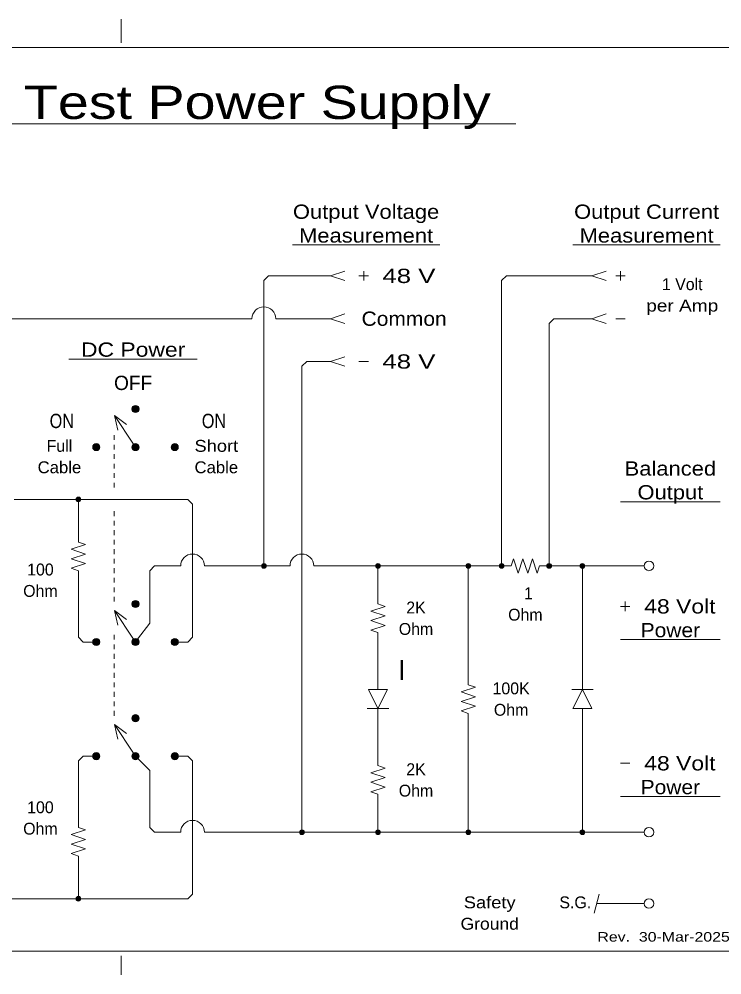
# Model space of a CAD drawing. Extents: x -321 to 371, y -315 to 400.
# Drawn here: x 178.85 to 193.63, y 301.5 to 321.6 of the extents above; entities that cross this region are included whole.
import ezdxf
from ezdxf.enums import TextEntityAlignment as Align

# ---------------------------------------------------------------- set-up
doc = ezdxf.new("R2010")
doc.units = 0
doc.header["$LTSCALE"] = 0.1
doc.layers.add('2', color=7, linetype='Continuous', lineweight=13)

msp = doc.modelspace()

# ---------------------------------------------------------------- linework, layer by layer
at = {"layer": '2'}
for p, q in [((181, 321.1), (181, 321.6)), ((181, 321.1), (181, 321.6)), ((195, 321), (167, 321)), ((172.7, 319.4), (189.3, 319.4)), ((184.6, 316.85), (187.7, 316.85)), ((190.5, 316.85), (193.6, 316.85)), ((186.2, 316.2), (186, 316.2)), ((186.1, 316.1), (186.1, 316.3)), ((191.6, 316.2), (191.4, 316.2)), ((191.5, 316.1), (191.5, 316.3)), ((184, 310.1), (184, 316.1)), ((189, 310.1), (189, 316.1)), ((184.25, 315.3), (185.4, 315.3)), ((190, 310.1), (190, 315.2)), ((191.4, 315.3), (191.6, 315.3)), ((179.9, 314.45), (182.6, 314.45)), ((186.2, 314.4), (186, 314.4)), ((184.8, 304.5), (184.8, 314.3)), ((180.8567, 313.2654), (181.108, 313.074)), ((180.8567, 313.2654), (180.9267, 312.9565)), ((180.8567, 313.2654), (181.2583, 312.6624)), ((180.85, 312.85), (180.85, 312.75)), ((180.85, 312.65), (180.85, 312.55)), ((180.85, 312.45), (180.85, 312.35)), ((180.85, 312.25), (180.85, 312.15)), ((180.85, 312.05), (180.85, 311.95)), ((180.85, 311.85), (180.85, 311.75)), ((180.1, 310.6), (180.1, 311.5)), ((182.5, 311.4), (182.5, 308.6)), ((191.5, 311.45), (193.6, 311.45)), ((180.85, 311.25), (180.85, 311.15)), ((180.85, 311.05), (180.85, 310.95)), ((180.85, 310.85), (180.85, 310.75)), ((180.85, 310.65), (180.85, 310.55)), ((180.85, 310.45), (180.85, 310.35)), ((180.85, 310.25), (180.85, 310.15)), ((189.25, 310.25), (189.2, 310.1)), ((179.95, 310.05), (180.1, 310)), ((180.1, 308.6), (180.1, 310)), ((180.85, 310.05), (180.85, 309.95)), ((181.7, 310.1), (182.25, 310.1)), ((182.75, 310.1), (184.55, 310.1)), ((185.05, 310.1), (189.2, 310.1)), ((186.4, 310.1), (186.4, 309.3)), ((188.3, 307.6), (188.3, 310.1)), ((189.8, 310.1), (192, 310.1)), ((190.7, 307.5), (190.7, 310.1)), ((180.85, 309.85), (180.85, 309.75)), ((180.85, 309.65), (180.85, 309.55)), ((180.85, 309.45), (180.85, 309.35)), ((191.6, 309.15), (191.6, 309.35)), ((180.8567, 309.1654), (181.108, 308.974)), ((180.8567, 309.1654), (180.9267, 308.8565)), ((180.8567, 309.1654), (181.2583, 308.5624)), ((191.7, 309.25), (191.5, 309.25)), ((186.25, 308.75), (186.4, 308.7)), ((180.2, 308.5), (180.1, 308.6)), ((180.85, 308.65), (180.85, 308.55)), ((186.4, 307.5), (186.4, 308.7)), ((191.5, 308.55), (193.6, 308.55)), ((180.2, 308.5), (180.4, 308.5)), ((180.85, 308.45), (180.85, 308.35)), ((180.85, 308.25), (180.85, 308.15)), ((180.85, 308.05), (180.85, 307.95)), ((180.85, 307.85), (180.85, 307.75)), ((180.85, 307.65), (180.85, 307.55)), ((180.85, 307.45), (180.85, 307.35)), ((186.2, 307.5), (186.6, 307.5)), ((186.4, 307.1), (186.2, 307.5)), ((186.6, 307.5), (186.4, 307.1)), ((190.475, 307.5), (190.925, 307.5)), ((180.85, 307.25), (180.85, 307.15)), ((180.85, 307.05), (180.85, 306.95)), ((186.175, 307.1), (186.625, 307.1)), ((186.4, 307.1), (186.4, 305.9)), ((190.7, 307.1), (190.7, 304.5)), ((180.8567, 306.7654), (181.108, 306.574)), ((180.8567, 306.7654), (180.9267, 306.4565)), ((180.8567, 306.7654), (181.2583, 306.1624)), ((180.2, 306.1), (180.1, 306)), ((180.1, 306), (180.1, 304.6)), ((180.2, 306.1), (180.4, 306.1)), ((182.5, 303.2), (182.5, 306)), ((191.7, 305.95), (191.5, 305.95)), ((191.5, 305.25), (193.6, 305.25)), ((182.25, 304.5), (181.7, 304.5)), ((182.75, 304.5), (192, 304.5)), ((179.95, 304.05), (180.1, 304)), ((180.1, 304), (180.1, 303.1)), ((191.05, 303.2), (190.95, 302.8)), ((192, 303), (191, 303)), ((195, 302), (167, 302)), ((181, 301.9), (181, 301.5))]:
    msp.add_line(p, q, dxfattribs=at)
for points in [[(185.4, 316.2), (184.1, 316.2), (184, 316.1)], [(185.7, 316.3), (185.4, 316.2), (185.7, 316.1)], [(190.9, 316.2), (189.1, 316.2), (189, 316.1)], [(191.2, 316.3), (190.9, 316.2), (191.2, 316.1)], [(185.7, 315.4), (185.4, 315.3), (185.7, 315.2)], [(191.2, 315.4), (190.9, 315.3), (191.2, 315.2)], [(183.75, 315.3), (178.6, 315.3), (178.5, 315.2)], [(190.9, 315.3), (190.1, 315.3), (190, 315.2)], [(185.4, 314.4), (184.9, 314.4), (184.8, 314.3)], [(185.7, 314.5), (185.4, 314.4), (185.7, 314.3)], [(178.75, 311.5), (182.4, 311.5), (182.5, 311.4)], [(179.95, 310.05), (180.25, 310.15), (179.95, 310.25), (180.25, 310.35), (179.95, 310.45), (180.25, 310.55), (180.1, 310.6)], [(189.25, 310.25), (189.35, 309.95), (189.45, 310.25), (189.55, 309.95), (189.65, 310.25), (189.75, 309.95), (189.8, 310.1)], [(181.3449, 308.5598), (181.6, 308.9), (181.6, 310), (181.7, 310.1)], [(186.25, 308.75), (186.55, 308.85), (186.25, 308.95), (186.55, 309.05), (186.25, 309.15), (186.55, 309.25), (186.4, 309.3)], [(182.2, 308.5), (182.4, 308.5), (182.5, 308.6)], [(188.15, 307.05), (188.45, 307.15), (188.15, 307.25), (188.45, 307.35), (188.15, 307.45), (188.45, 307.55), (188.3, 307.6)], [(188.15, 307.05), (188.3, 307), (188.3, 304.5)], [(181.3529, 306.047), (181.6, 305.8), (181.6, 304.6), (181.7, 304.5)], [(182.2, 306.1), (182.4, 306.1), (182.5, 306)], [(186.25, 305.35), (186.55, 305.45), (186.25, 305.55), (186.55, 305.65), (186.25, 305.75), (186.55, 305.85), (186.4, 305.9)], [(186.25, 305.35), (186.4, 305.3), (186.4, 304.5)], [(179.95, 304.05), (180.25, 304.15), (179.95, 304.25), (180.25, 304.35), (179.95, 304.45), (180.25, 304.55), (180.1, 304.6)], [(177.8, 303.1), (182.4, 303.1), (182.5, 303.2)]]:
    msp.add_lwpolyline(points, dxfattribs=at)
msp.add_lwpolyline([(190.7, 307.5), (190.5, 307.1), (190.9, 307.1)], close=True, dxfattribs=at)
for centre, radius in [((181.2999, 313.3999), 0.075), ((181.3, 313.4), 0.07), ((181.3, 313.4), 0.065), ((181.3, 313.4), 0.06), ((181.3, 313.4), 0.055), ((181.3, 313.4), 0.05), ((181.3, 313.4), 0.05), ((181.3, 313.4), 0.045), ((181.3, 313.4), 0.045), ((181.3, 313.4), 0.04), ((181.3, 313.4), 0.04), ((181.3, 313.4), 0.035), ((181.3, 313.4), 0.035), ((181.3, 313.4), 0.03), ((181.3, 313.4), 0.03), ((181.3, 313.4), 0.025), ((181.3, 313.4), 0.025), ((181.3, 313.4), 0.02), ((181.3, 313.4), 0.02), ((181.3, 313.4), 0.015), ((181.3, 313.4), 0.015), ((181.3, 313.4), 0.01), ((181.3, 313.4), 0.01), ((180.4749, 312.5999), 0.075), ((180.475, 312.6), 0.07), ((180.475, 312.6), 0.065), ((180.475, 312.6), 0.06), ((180.475, 312.6), 0.055), ((180.475, 312.6), 0.05), ((180.475, 312.6), 0.05), ((180.475, 312.6), 0.045), ((180.475, 312.6), 0.045), ((180.475, 312.6), 0.04), ((180.475, 312.6), 0.04), ((180.475, 312.6), 0.035), ((180.475, 312.6), 0.035), ((180.475, 312.6), 0.03), ((180.475, 312.6), 0.03), ((180.475, 312.6), 0.025), ((180.475, 312.6), 0.025), ((180.475, 312.6), 0.02), ((180.475, 312.6), 0.02), ((180.475, 312.6), 0.015), ((180.475, 312.6), 0.015), ((180.475, 312.6), 0.01), ((180.475, 312.6), 0.01), ((181.2999, 312.5999), 0.075), ((181.3, 312.6), 0.07), ((181.3, 312.6), 0.065), ((181.3, 312.6), 0.06), ((181.3, 312.6), 0.055), ((181.3, 312.6), 0.05), ((181.3, 312.6), 0.05), ((181.3, 312.6), 0.045), ((181.3, 312.6), 0.045), ((181.3, 312.6), 0.04), ((181.3, 312.6), 0.04), ((181.3, 312.6), 0.035), ((181.3, 312.6), 0.035), ((181.3, 312.6), 0.03), ((181.3, 312.6), 0.03), ((181.3, 312.6), 0.025), ((181.3, 312.6), 0.025), ((181.3, 312.6), 0.02), ((181.3, 312.6), 0.02), ((181.3, 312.6), 0.015), ((181.3, 312.6), 0.015), ((181.3, 312.6), 0.01), ((181.3, 312.6), 0.01), ((182.1249, 312.5999), 0.075), ((182.125, 312.6), 0.07), ((182.125, 312.6), 0.065), ((182.125, 312.6), 0.06), ((182.125, 312.6), 0.055), ((182.125, 312.6), 0.05), ((182.125, 312.6), 0.05), ((182.125, 312.6), 0.045), ((182.125, 312.6), 0.045), ((182.125, 312.6), 0.04), ((182.125, 312.6), 0.04), ((182.125, 312.6), 0.035), ((182.125, 312.6), 0.035), ((182.125, 312.6), 0.03), ((182.125, 312.6), 0.03), ((182.125, 312.6), 0.025), ((182.125, 312.6), 0.025), ((182.125, 312.6), 0.02), ((182.125, 312.6), 0.02), ((182.125, 312.6), 0.015), ((182.125, 312.6), 0.015), ((182.125, 312.6), 0.01), ((182.125, 312.6), 0.01), ((180.1, 311.5), 0.05), ((180.1, 311.5), 0.05), ((180.1, 311.5), 0.045), ((180.1, 311.5), 0.045), ((180.1, 311.5), 0.04), ((180.1, 311.5), 0.04), ((180.1, 311.5), 0.035), ((180.1, 311.5), 0.035), ((180.1, 311.5), 0.03), ((180.1, 311.5), 0.03), ((180.1, 311.5), 0.025), ((180.1, 311.5), 0.025), ((180.1, 311.5), 0.02), ((180.1, 311.5), 0.02), ((180.1, 311.5), 0.015), ((180.1, 311.5), 0.015), ((180.1, 311.5), 0.01), ((180.1, 311.5), 0.01), ((184, 310.1), 0.05), ((184, 310.1), 0.05), ((184, 310.1), 0.045), ((184, 310.1), 0.045), ((186.4, 310.1), 0.05), ((186.4, 310.1), 0.05), ((186.4, 310.1), 0.045), ((186.4, 310.1), 0.045), ((188.3, 310.1), 0.05), ((188.3, 310.1), 0.05), ((188.3, 310.1), 0.045), ((188.3, 310.1), 0.045), ((189, 310.1), 0.05), ((189, 310.1), 0.05), ((189, 310.1), 0.045), ((189, 310.1), 0.045), ((190, 310.1), 0.05), ((190, 310.1), 0.05), ((190, 310.1), 0.045), ((190, 310.1), 0.045), ((190.7, 310.1), 0.05), ((190.7, 310.1), 0.05), ((190.7, 310.1), 0.045), ((190.7, 310.1), 0.045), ((192.1, 310.1), 0.1), ((184, 310.1), 0.04), ((184, 310.1), 0.04), ((184, 310.1), 0.035), ((184, 310.1), 0.035), ((184, 310.1), 0.03), ((184, 310.1), 0.03), ((184, 310.1), 0.025), ((184, 310.1), 0.025), ((184, 310.1), 0.02), ((184, 310.1), 0.02), ((184, 310.1), 0.015), ((184, 310.1), 0.015), ((184, 310.1), 0.01), ((184, 310.1), 0.01), ((186.4, 310.1), 0.04), ((186.4, 310.1), 0.04), ((186.4, 310.1), 0.035), ((186.4, 310.1), 0.035), ((186.4, 310.1), 0.03), ((186.4, 310.1), 0.03), ((186.4, 310.1), 0.025), ((186.4, 310.1), 0.025), ((186.4, 310.1), 0.02), ((186.4, 310.1), 0.02), ((186.4, 310.1), 0.015), ((186.4, 310.1), 0.015), ((186.4, 310.1), 0.01), ((186.4, 310.1), 0.01), ((188.3, 310.1), 0.04), ((188.3, 310.1), 0.04), ((188.3, 310.1), 0.035), ((188.3, 310.1), 0.035), ((188.3, 310.1), 0.03), ((188.3, 310.1), 0.03), ((188.3, 310.1), 0.025), ((188.3, 310.1), 0.025), ((188.3, 310.1), 0.02), ((188.3, 310.1), 0.02), ((188.3, 310.1), 0.015), ((188.3, 310.1), 0.015), ((188.3, 310.1), 0.01), ((188.3, 310.1), 0.01), ((189, 310.1), 0.04), ((189, 310.1), 0.04), ((189, 310.1), 0.035), ((189, 310.1), 0.035), ((189, 310.1), 0.03), ((189, 310.1), 0.03), ((189, 310.1), 0.025), ((189, 310.1), 0.025), ((189, 310.1), 0.02), ((189, 310.1), 0.02), ((189, 310.1), 0.015), ((189, 310.1), 0.015), ((189, 310.1), 0.01), ((189, 310.1), 0.01), ((190, 310.1), 0.04), ((190, 310.1), 0.04), ((190, 310.1), 0.035), ((190, 310.1), 0.035), ((190, 310.1), 0.03), ((190, 310.1), 0.03), ((190, 310.1), 0.025), ((190, 310.1), 0.025), ((190, 310.1), 0.02), ((190, 310.1), 0.02), ((190, 310.1), 0.015), ((190, 310.1), 0.015), ((190, 310.1), 0.01), ((190, 310.1), 0.01), ((190.7, 310.1), 0.04), ((190.7, 310.1), 0.04), ((190.7, 310.1), 0.035), ((190.7, 310.1), 0.035), ((190.7, 310.1), 0.03), ((190.7, 310.1), 0.03), ((190.7, 310.1), 0.025), ((190.7, 310.1), 0.025), ((190.7, 310.1), 0.02), ((190.7, 310.1), 0.02), ((190.7, 310.1), 0.015), ((190.7, 310.1), 0.015), ((190.7, 310.1), 0.01), ((190.7, 310.1), 0.01), ((181.2999, 309.2999), 0.075), ((181.3, 309.3), 0.07), ((181.3, 309.3), 0.065), ((181.3, 309.3), 0.06), ((181.3, 309.3), 0.055), ((181.3, 309.3), 0.05), ((181.3, 309.3), 0.05), ((181.3, 309.3), 0.045), ((181.3, 309.3), 0.045), ((181.3, 309.3), 0.04), ((181.3, 309.3), 0.04), ((181.3, 309.3), 0.035), ((181.3, 309.3), 0.035), ((181.3, 309.3), 0.03), ((181.3, 309.3), 0.03), ((181.3, 309.3), 0.025), ((181.3, 309.3), 0.025), ((181.3, 309.3), 0.02), ((181.3, 309.3), 0.02), ((181.3, 309.3), 0.015), ((181.3, 309.3), 0.015), ((181.3, 309.3), 0.01), ((181.3, 309.3), 0.01), ((180.4749, 308.4999), 0.075), ((180.475, 308.5), 0.07), ((180.475, 308.5), 0.065), ((180.475, 308.5), 0.06), ((180.475, 308.5), 0.055), ((180.475, 308.5), 0.05), ((180.475, 308.5), 0.05), ((180.475, 308.5), 0.045), ((180.475, 308.5), 0.045), ((180.475, 308.5), 0.04), ((180.475, 308.5), 0.04), ((181.2999, 308.4999), 0.075), ((181.3, 308.5), 0.07), ((181.3, 308.5), 0.065), ((181.3, 308.5), 0.06), ((181.3, 308.5), 0.055), ((181.3, 308.5), 0.05), ((181.3, 308.5), 0.05), ((181.3, 308.5), 0.045), ((181.3, 308.5), 0.045), ((181.3, 308.5), 0.04), ((181.3, 308.5), 0.04), ((182.1249, 308.4999), 0.075), ((182.125, 308.5), 0.07), ((182.125, 308.5), 0.065), ((182.125, 308.5), 0.06), ((182.125, 308.5), 0.055), ((182.125, 308.5), 0.05), ((182.125, 308.5), 0.05), ((182.125, 308.5), 0.045), ((182.125, 308.5), 0.045), ((182.125, 308.5), 0.04), ((182.125, 308.5), 0.04), ((180.475, 308.5), 0.035), ((180.475, 308.5), 0.035), ((180.475, 308.5), 0.03), ((180.475, 308.5), 0.03), ((180.475, 308.5), 0.025), ((180.475, 308.5), 0.025), ((180.475, 308.5), 0.02), ((180.475, 308.5), 0.02), ((180.475, 308.5), 0.015), ((180.475, 308.5), 0.015), ((180.475, 308.5), 0.01), ((180.475, 308.5), 0.01), ((181.3, 308.5), 0.035), ((181.3, 308.5), 0.035), ((181.3, 308.5), 0.03), ((181.3, 308.5), 0.03), ((181.3, 308.5), 0.025), ((181.3, 308.5), 0.025), ((181.3, 308.5), 0.02), ((181.3, 308.5), 0.02), ((181.3, 308.5), 0.015), ((181.3, 308.5), 0.015), ((181.3, 308.5), 0.01), ((181.3, 308.5), 0.01), ((182.125, 308.5), 0.035), ((182.125, 308.5), 0.035), ((182.125, 308.5), 0.03), ((182.125, 308.5), 0.03), ((182.125, 308.5), 0.025), ((182.125, 308.5), 0.025), ((182.125, 308.5), 0.02), ((182.125, 308.5), 0.02), ((182.125, 308.5), 0.015), ((182.125, 308.5), 0.015), ((182.125, 308.5), 0.01), ((182.125, 308.5), 0.01), ((181.2999, 306.8999), 0.075), ((181.3, 306.9), 0.07), ((181.3, 306.9), 0.065), ((181.3, 306.9), 0.06), ((181.3, 306.9), 0.055), ((181.3, 306.9), 0.05), ((181.3, 306.9), 0.05), ((181.3, 306.9), 0.045), ((181.3, 306.9), 0.045), ((181.3, 306.9), 0.04), ((181.3, 306.9), 0.04), ((181.3, 306.9), 0.035), ((181.3, 306.9), 0.035), ((181.3, 306.9), 0.03), ((181.3, 306.9), 0.03), ((181.3, 306.9), 0.025), ((181.3, 306.9), 0.025), ((181.3, 306.9), 0.02), ((181.3, 306.9), 0.02), ((181.3, 306.9), 0.015), ((181.3, 306.9), 0.015), ((181.3, 306.9), 0.01), ((181.3, 306.9), 0.01), ((180.4749, 306.0999), 0.075), ((180.475, 306.1), 0.07), ((180.475, 306.1), 0.065), ((180.475, 306.1), 0.06), ((180.475, 306.1), 0.055), ((180.475, 306.1), 0.05), ((180.475, 306.1), 0.05), ((180.475, 306.1), 0.045), ((180.475, 306.1), 0.045), ((180.475, 306.1), 0.04), ((180.475, 306.1), 0.04), ((180.475, 306.1), 0.035), ((180.475, 306.1), 0.035), ((180.475, 306.1), 0.03), ((180.475, 306.1), 0.03), ((180.475, 306.1), 0.025), ((180.475, 306.1), 0.025), ((181.2999, 306.0999), 0.075), ((181.3, 306.1), 0.07), ((181.3, 306.1), 0.065), ((181.3, 306.1), 0.06), ((181.3, 306.1), 0.055), ((181.3, 306.1), 0.05), ((181.3, 306.1), 0.05), ((181.3, 306.1), 0.045), ((181.3, 306.1), 0.045), ((181.3, 306.1), 0.04), ((181.3, 306.1), 0.04), ((181.3, 306.1), 0.035), ((181.3, 306.1), 0.035), ((181.3, 306.1), 0.03), ((181.3, 306.1), 0.03), ((181.3, 306.1), 0.025), ((181.3, 306.1), 0.025), ((182.1249, 306.0999), 0.075), ((182.125, 306.1), 0.07), ((182.125, 306.1), 0.065), ((182.125, 306.1), 0.06), ((182.125, 306.1), 0.055), ((182.125, 306.1), 0.05), ((182.125, 306.1), 0.05), ((182.125, 306.1), 0.045), ((182.125, 306.1), 0.045), ((182.125, 306.1), 0.04), ((182.125, 306.1), 0.04), ((182.125, 306.1), 0.035), ((182.125, 306.1), 0.035), ((182.125, 306.1), 0.03), ((182.125, 306.1), 0.03), ((182.125, 306.1), 0.025), ((182.125, 306.1), 0.025), ((180.475, 306.1), 0.02), ((180.475, 306.1), 0.02), ((180.475, 306.1), 0.015), ((180.475, 306.1), 0.015), ((180.475, 306.1), 0.01), ((180.475, 306.1), 0.01), ((181.3, 306.1), 0.02), ((181.3, 306.1), 0.02), ((181.3, 306.1), 0.015), ((181.3, 306.1), 0.015), ((181.3, 306.1), 0.01), ((181.3, 306.1), 0.01), ((182.125, 306.1), 0.02), ((182.125, 306.1), 0.02), ((182.125, 306.1), 0.015), ((182.125, 306.1), 0.015), ((182.125, 306.1), 0.01), ((182.125, 306.1), 0.01), ((184.8, 304.5), 0.05), ((184.8, 304.5), 0.05), ((184.8, 304.5), 0.045), ((184.8, 304.5), 0.045), ((184.8, 304.5), 0.04), ((184.8, 304.5), 0.04), ((184.8, 304.5), 0.035), ((184.8, 304.5), 0.035), ((184.8, 304.5), 0.03), ((184.8, 304.5), 0.03), ((184.8, 304.5), 0.025), ((184.8, 304.5), 0.025), ((184.8, 304.5), 0.02), ((184.8, 304.5), 0.02), ((186.4, 304.5), 0.05), ((186.4, 304.5), 0.05), ((186.4, 304.5), 0.045), ((186.4, 304.5), 0.045), ((186.4, 304.5), 0.04), ((186.4, 304.5), 0.04), ((186.4, 304.5), 0.035), ((186.4, 304.5), 0.035), ((186.4, 304.5), 0.03), ((186.4, 304.5), 0.03), ((186.4, 304.5), 0.025), ((186.4, 304.5), 0.025), ((186.4, 304.5), 0.02), ((186.4, 304.5), 0.02), ((188.3, 304.5), 0.05), ((188.3, 304.5), 0.05), ((188.3, 304.5), 0.045), ((188.3, 304.5), 0.045), ((188.3, 304.5), 0.04), ((188.3, 304.5), 0.04), ((188.3, 304.5), 0.035), ((188.3, 304.5), 0.035), ((188.3, 304.5), 0.03), ((188.3, 304.5), 0.03), ((188.3, 304.5), 0.025), ((188.3, 304.5), 0.025), ((188.3, 304.5), 0.02), ((188.3, 304.5), 0.02), ((190.7, 304.5), 0.05), ((190.7, 304.5), 0.05), ((190.7, 304.5), 0.045), ((190.7, 304.5), 0.045), ((190.7, 304.5), 0.04), ((190.7, 304.5), 0.04), ((190.7, 304.5), 0.035), ((190.7, 304.5), 0.035), ((190.7, 304.5), 0.03), ((190.7, 304.5), 0.03), ((190.7, 304.5), 0.025), ((190.7, 304.5), 0.025), ((190.7, 304.5), 0.02), ((190.7, 304.5), 0.02), ((192.1, 304.5), 0.1), ((184.8, 304.5), 0.015), ((184.8, 304.5), 0.015), ((184.8, 304.5), 0.01), ((184.8, 304.5), 0.01), ((186.4, 304.5), 0.015), ((186.4, 304.5), 0.015), ((186.4, 304.5), 0.01), ((186.4, 304.5), 0.01), ((188.3, 304.5), 0.015), ((188.3, 304.5), 0.015), ((188.3, 304.5), 0.01), ((188.3, 304.5), 0.01), ((190.7, 304.5), 0.015), ((190.7, 304.5), 0.015), ((190.7, 304.5), 0.01), ((190.7, 304.5), 0.01), ((180.1, 303.1), 0.05), ((180.1, 303.1), 0.05), ((180.1, 303.1), 0.045), ((180.1, 303.1), 0.045), ((180.1, 303.1), 0.04), ((180.1, 303.1), 0.04), ((180.1, 303.1), 0.035), ((180.1, 303.1), 0.035), ((180.1, 303.1), 0.03), ((180.1, 303.1), 0.03), ((180.1, 303.1), 0.025), ((180.1, 303.1), 0.025), ((180.1, 303.1), 0.02), ((180.1, 303.1), 0.02), ((180.1, 303.1), 0.015), ((180.1, 303.1), 0.015), ((180.1, 303.1), 0.01), ((180.1, 303.1), 0.01), ((192.1, 303), 0.1)]:
    msp.add_circle(centre, radius, dxfattribs=at)
for centre in [(184, 315.3), (182.5, 310.1), (184.8, 310.1), (182.5, 304.5)]:
    msp.add_arc(centre, 0.25, 0, 180, dxfattribs=at)

# ---------------------------------------------------------------- texts
for s, height, width, p in [('DK Board  Test Power Supply', 0.7, 1.25, (181, 319.5)), ('Output Voltage', 0.3, 1.15, (186.15, 317.4)), ('Output Current', 0.3, 1.15, (192.05, 317.4)), ('Measurement', 0.3, 1.15, (186.15, 316.9)), ('Measurement', 0.3, 1.15, (192.05, 316.9)), ('48 V', 0.3, 1.35, (187.05, 316.05)), ('per Amp', 0.25, 1.2, (192.7999, 315.45)), ('Common', 0.3, 1.1, (186.95, 315.15)), ('DC Power', 0.3, 1.2, (181.25, 314.5)), ('48 V', 0.3, 1.35, (187.05, 314.25)), ('ON', 0.3, 0.85, (179.75, 313)), ('ON', 0.3, 0.85, (182.95, 313)), ('Short', 0.25, 1.15, (183, 312.5)), ('Cable', 0.25, 1.05, (179.7, 312.05)), ('Cable', 0.25, 1.05, (183, 312.05)), ('Balanced', 0.3, 1.15, (192.5499, 312)), ('Output', 0.3, 1.15, (192.5499, 311.5)), ('48 Volt', 0.3, 1.2, (192.75, 309.1)), ('Power', 0.3, 1.1, (192.55, 308.6)), ('48 Volt', 0.3, 1.2, (192.75, 305.8)), ('Power', 0.3, 1.1, (192.55, 305.3)), ('Safety', 0.25, 1.15, (188.75, 302.9)), ('Ground', 0.25, 1.1, (188.75, 302.45))]:
    msp.add_text(s, height=height, dxfattribs=dict(at, width=width)).set_placement(p, align=Align.CENTER)
for s, height, p in [('1 Volt', 0.25, (192.7999, 315.9)), ('OFF', 0.3, (181.25, 313.8)), ('Full', 0.25, (179.7, 312.5)), ('100', 0.25, (179.2999, 309.9)), ('Ohm', 0.25, (179.2999, 309.45)), ('1', 0.25, (189.5643, 309.4)), ('2K', 0.25, (187.2, 309.1)), ('Ohm', 0.25, (189.5, 308.95)), ('Ohm', 0.25, (187.2, 308.65)), ('l', 0.4, (186.9, 307.7)), ('100K', 0.25, (189.2, 307.4)), ('Ohm', 0.25, (189.2, 306.95)), ('2K', 0.25, (187.2, 305.7)), ('Ohm', 0.25, (187.2, 305.25)), ('100', 0.25, (179.2999, 304.9)), ('Ohm', 0.25, (179.2999, 304.45)), ('S.G.', 0.25, (190.55, 302.9))]:
    msp.add_text(s, height=height, dxfattribs=at).set_placement(p, align=Align.CENTER)
at = {"layer": '2', "width": 1.25}
msp.add_text('Rev.  30-Mar-2025', height=0.1999, dxfattribs=at).set_placement((193.8001, 302.2), align=Align.RIGHT)

doc.saveas('drawing.dxf')
